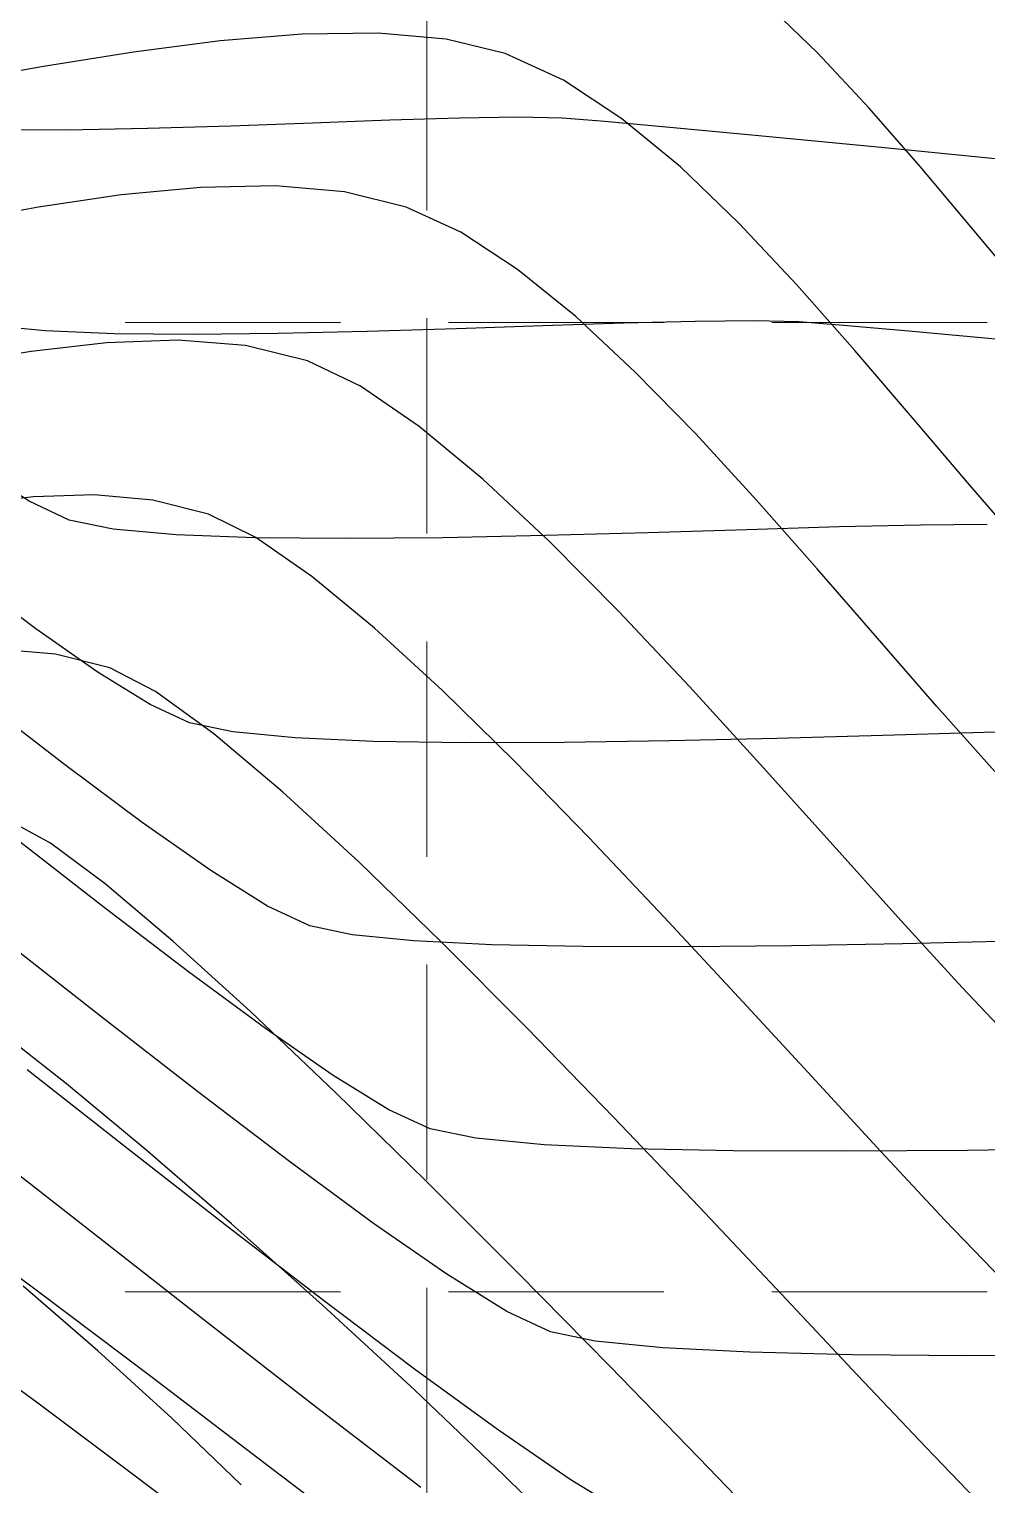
# Model space of a CAD drawing. Header units: inches. Extents: x 2547543 to 2548696, y 7125653 to 7126375.
# Drawn here: x 2547896.21 to 2547913.98, y 7125776.71 to 7125803.74 of the extents above; entities that cross this region are included whole.
import ezdxf

# ---------------------------------------------------------------- set-up
doc = ezdxf.new("R2010")
doc.units = ezdxf.units.IN
doc.header["$MEASUREMENT"] = 0
doc.linetypes.add('HIDDEN', pattern=[0.375, 0.25, -0.125])
for name, color, linetype in [('CONT-MJR', 6, 'Continuous'), ('CONT-MNR', 14, 'Continuous'), ('GRID', 254, 'HIDDEN'), ('V-TOPO-MAJR-E', 6, 'Continuous'), ('V-TOPO-MINR-E', 14, 'Continuous')]:
    doc.layers.add(name, color=color, linetype=linetype)

msp = doc.modelspace()

# ---------------------------------------------------------------- linework, layer by layer
at = {"layer": 'CONT-MJR', "color": 35}
for points, elevation in [([(2547897.638909037, 7125797.921155544), (2547896.244638409, 7125797.76035515)], 575), ([(2547898.970287675, 7125797.967301299), (2547897.638909037, 7125797.921155544)], 575), ([(2547900.219976712, 7125797.866820776), (2547898.970287675, 7125797.967301299)], 575), ([(2547902.354039042, 7125797.1144856), (2547901.369178538, 7125797.587742343)], 575), ([(2547904.622939272, 7125795.389183791), (2547903.445566929, 7125796.366474682)], 575), ([(2547898.857035838, 7125777.95245616), (2547897.480988782, 7125779.205799393)], 580), ([(2547900.14084052, 7125776.714911488), (2547898.857035838, 7125777.95245616)], 580)]:
    msp.add_lwpolyline(points, dxfattribs=dict(at, elevation=elevation))
at = {"layer": 'CONT-MJR', "color": 35, "extrusion": (-0.2359865972521914, -0.9717563099446961, 0), "elevation": -7525809.343523964}
msp.add_lwpolyline([(794346.507176786, 575.0000000000009), (794345.3245738896, 575.0000000000009)], dxfattribs=at)
at = {"layer": 'CONT-MJR', "color": 35, "extrusion": (0.1669034734140779, -0.9859732402871368, 0), "elevation": -6600593.174279359}
msp.add_lwpolyline([(3701477.913291091, 575.0000000000005), (3701476.454463458, 575.0000000000005)], dxfattribs=at)
at = {"layer": 'CONT-MJR', "color": 35, "extrusion": (0.5652891311616995, 0.8248928404286527, 0), "elevation": 7318320.530085901}
msp.add_lwpolyline([(1926387.926488013, 575), (1926389.249723993, 575)], dxfattribs=at)
at = {"layer": 'CONT-MJR', "color": 35, "extrusion": (0.6827986591895413, 0.7306065911343564, 0), "elevation": 6945858.938698255}
msp.add_lwpolyline([(3003965.925796193, 575), (3003967.62629258, 575)], dxfattribs=at)
at = {"layer": 'CONT-MJR', "color": 35, "extrusion": (0.7106077610890938, 0.7035883810012395, 0), "elevation": 6824187.70671796}
msp.add_lwpolyline([(3270965.891054001, 575), (3270967.719669283, 575)], dxfattribs=at)
at = {"layer": 'CONT-MJR', "color": 35, "extrusion": (0.7283091838815039, 0.6852486648464613, 0), "elevation": 6738604.268760671}
msp.add_lwpolyline([(3443828.546702127, 575), (3443830.458370402, 575)], dxfattribs=at)
at = {"layer": 'CONT-MJR', "color": 35, "extrusion": (0.7389860617016366, 0.6737207141024424, 0), "elevation": 6683662.202261732}
msp.add_lwpolyline([(3549279.967389091, 575), (3549281.915556699, 575)], dxfattribs=at)
at = {"layer": 'CONT-MJR', "color": 35, "extrusion": (0.7441070090506934, 0.6680604456796042, 0), "elevation": 6656376.029394507}
msp.add_lwpolyline([(3600190.679209391, 575), (3600192.616535106, 575)], dxfattribs=at)
at = {"layer": 'CONT-MJR', "color": 35, "extrusion": (0.744101758653116, 0.6680662936934778, 0), "elevation": 6656404.323559323}
msp.add_lwpolyline([(3600136.486974686, 575.0000000000009), (3600138.36576662, 575.0000000000009)], dxfattribs=at)
at = {"layer": 'CONT-MJR', "color": 35, "extrusion": (0.7384595541070887, 0.6742977732040643, 0), "elevation": 6686432.678352475}
msp.add_lwpolyline([(3544052.301705658, 575), (3544054.074277897, 575)], dxfattribs=at)
at = {"layer": 'CONT-MJR', "color": 35, "extrusion": (0.7253798155593458, 0.6883488382928308, 0), "elevation": 6753231.517846815}
msp.add_lwpolyline([(3415046.366764319, 575.0000000000009), (3415047.985859863, 575.0000000000009)], dxfattribs=at)
at = {"layer": 'CONT-MJR', "color": 35, "extrusion": (-0.6556805631504349, -0.755038409027467, 0), "elevation": -7050843.84981208}
msp.add_lwpolyline([(-2748474.462133344, 580), (-2748476.293905782, 580)], dxfattribs=at)
at = {"layer": 'CONT-MNR', "color": 35, "extrusion": (-0.6924255045528754, -0.7214893766679423, 0), "elevation": -6905429.829793841}
msp.add_lwpolyline([(-3095797.344472157, 572), (-3095798.686953246, 572)], dxfattribs=at)
at = {"layer": 'CONT-MNR', "color": 35, "extrusion": (0.1276487649786219, -0.991819435582623, 0), "elevation": -6742274.173859357}
msp.add_lwpolyline([(3436656.513763237, 573.0000000000009), (3436654.891578848, 573.0000000000009)], dxfattribs=at)
at = {"layer": 'CONT-MNR', "color": 35, "extrusion": (0.08094890141687719, -0.9967182527471848, 0), "elevation": -6896168.753283272}
msp.add_lwpolyline([(3116365.683175791, 573.0000000000009), (3116364.156404322, 573.0000000000009)], dxfattribs=at)
at = {"layer": 'CONT-MNR', "color": 35, "extrusion": (0.01240790884421845, -0.9999230189360148, 0), "elevation": -7093640.970188919}
msp.add_lwpolyline([(2636122.862806347, 573.0000000000009), (2636121.456058782, 573.0000000000009)], dxfattribs=at)
at = {"layer": 'CONT-MNR', "color": 35, "extrusion": (-0.08777458496456447, -0.9961403627171718, 0), "elevation": -7321941.74917397}
msp.add_lwpolyline([(1912605.509644607, 573.0000000000009), (1912604.241200022, 573.0000000000009)], dxfattribs=at)
at = {"layer": 'CONT-MNR', "color": 35, "extrusion": (-0.2338676920176257, -0.9722684313657154, 0), "elevation": -7524066.259577621}
msp.add_lwpolyline([(810752.4636463437, 573.0000000000005), (810751.3399960343, 573.0000000000005)], dxfattribs=at)
at = {"layer": 'CONT-MNR', "color": 35, "extrusion": (0.1585659569964009, -0.9873483869849669, 0), "elevation": -6631640.504784438}
msp.add_lwpolyline([(3645572.944628341, 573.0000000000009), (3645571.255155467, 573.0000000000009)], dxfattribs=at)
at = {"layer": 'CONT-MNR', "color": 35, "extrusion": (0.4168267885270629, 0.9089859340860096, 0), "elevation": 7539290.035641305}
msp.add_lwpolyline([(654214.6710348027, 573.0000000000009), (654215.8621606953, 573.0000000000009)], dxfattribs=at)
at = {"layer": 'CONT-MNR', "color": 35, "extrusion": (0.7304705989032416, 0.6829441442299213, 0), "elevation": 6727699.593436281}
msp.add_lwpolyline([(3465107.617870401, 572.0000000000009), (3465109.018880176, 572.0000000000009)], dxfattribs=at)
at = {"layer": 'CONT-MNR', "color": 35}
for points, elevation in [([(2547896.47531927, 7125803.050335376), (2547894.776005344, 7125802.744275762)], 573), ([(2547907.20472316, 7125802.080782981), (2547906.119487108, 7125802.795727479)], 573), ([(2547900.775974507, 7125800.832247888), (2547899.387831454, 7125800.804785288)], 574), ([(2547903.202974482, 7125800.439981501), (2547902.055543577, 7125800.719707472)], 574), ([(2547906.349700817, 7125798.406000968), (2547905.267370871, 7125799.283394355)], 574), ([(2547909.703048883, 7125794.999325756), (2547908.575387222, 7125796.228807984)], 574), ([(2547897.415646115, 7125795.094902777), (2547896.289766292, 7125795.062383804)], 576), ([(2547914.699726827, 7125794.076088567), (2547913.654252204, 7125795.281340963)], 573), ([(2547899.535382594, 7125794.735503184), (2547898.500069431, 7125794.995458965)], 576), ([(2547901.449585386, 7125793.582020395), (2547900.414630382, 7125794.302222724)], 576), ([(2547913.051138922, 7125791.169240352), (2547911.948772132, 7125792.434383256)], 574), ([(2547898.551654548, 7125791.442436665), (2547897.70158665, 7125791.883264026)], 577), ([(2547905.211744525, 7125790.150875513), (2547903.875837373, 7125791.461247457)], 576), ([(2547914.129379292, 7125789.962527924), (2547913.051138922, 7125791.169240352)], 574), ([(2547903.853050525, 7125786.798376083), (2547902.327319063, 7125788.278356358)], 577), ([(2547898.871007669, 7125786.811677276), (2547897.618181664, 7125787.874019446)], 578), ([(2547909.378251625, 7125785.761009756), (2547907.990646567, 7125787.25565733)], 576), ([(2547900.311258957, 7125785.502000106), (2547898.871007669, 7125786.811677276)], 578), ([(2547896.898608521, 7125784.162235407), (2547895.64995298, 7125785.141105093)], 579), ([(2547898.356676937, 7125782.950998956), (2547896.898608521, 7125784.162235407)], 579), ([(2547913.201343954, 7125781.630105084), (2547912.011295234, 7125782.903134301)], 576), ([(2547906.98159091, 7125778.918311035), (2547905.274101503, 7125780.653143402)], 578), ([(2547903.354573842, 7125778.480485151), (2547901.647938157, 7125780.054384214)], 579), ([(2547908.635274095, 7125777.21823607), (2547906.98159091, 7125778.918311035)], 578), ([(2547905.017508162, 7125776.897177778), (2547903.354573842, 7125778.480485151)], 579), ([(2547910.186904754, 7125775.609336983), (2547908.635274095, 7125777.21823607)], 578)]:
    msp.add_lwpolyline(points, dxfattribs=dict(at, elevation=elevation))
at = {"layer": 'CONT-MNR', "color": 35, "extrusion": (0.7535964105391555, 0.6573373943588642, 0), "elevation": 6604153.485088278}
msp.add_lwpolyline([(3695139.878087843, 572.0000000000009), (3695141.319130111, 572.0000000000009)], dxfattribs=at)
at = {"layer": 'CONT-MNR', "color": 35, "extrusion": (0.63663097673749, 0.7711685934076087, 0), "elevation": 7117271.419917817}
msp.add_lwpolyline([(2571638.915656918, 573.0000000000009), (2571640.323527435, 573.0000000000009)], dxfattribs=at)
at = {"layer": 'CONT-MNR', "color": 35, "extrusion": (-0.6924561648298281, -0.7214599502322815, 0), "elevation": -6905294.971054939}
msp.add_lwpolyline([(-3096089.668459681, 573), (-3096091.171141999, 573)], dxfattribs=at)
at = {"layer": 'CONT-MNR', "color": 35, "extrusion": (0.765233662365435, 0.6437526248356455, 0), "elevation": 6537001.820428457}
msp.add_lwpolyline([(3812675.968350024, 572), (3812677.428389876, 572)], dxfattribs=at)
at = {"layer": 'CONT-MNR', "color": 35, "extrusion": (0.09479757678925047, -0.995496569273288, 0), "elevation": -6852175.566619354}
msp.add_lwpolyline([(3211933.74841626, 574.0000000000009), (3211932.26859915, 574.0000000000009)], dxfattribs=at)
at = {"layer": 'CONT-MNR', "color": 35, "extrusion": (-0.08761359427120892, -0.9961545352498677, 0), "elevation": -7321629.561160545}
msp.add_lwpolyline([(1913787.174888255, 574), (1913785.890379654, 574)], dxfattribs=at)
at = {"layer": 'CONT-MNR', "color": 35, "extrusion": (0.1456484461690611, -0.9893364089775217, 0), "elevation": -6678716.668237927}
msp.add_lwpolyline([(3558589.96784465, 574), (3558588.416705456, 574)], dxfattribs=at)
at = {"layer": 'CONT-MNR', "color": 35, "extrusion": (0.1779591319662537, -0.9840378790218481, 0), "elevation": -6558636.121775384}
msp.add_lwpolyline([(3775327.810436144, 574.0000000000005), (3775326.212448958, 574.0000000000005)], dxfattribs=at)
at = {"layer": 'CONT-MNR', "color": 35, "extrusion": (0.4186107633722282, 0.9081657496233386, 0), "elevation": 7537987.603037812}
msp.add_lwpolyline([(669017.2242277893, 574.0000000000009), (669018.339521789, 574.0000000000009)], dxfattribs=at)
at = {"layer": 'CONT-MNR', "color": 35, "extrusion": (0.5484619249786635, 0.8361755299269998, 0), "elevation": 7355848.019551217}
msp.add_lwpolyline([(1777733.554834417, 574.0000000000009), (1777734.812374897, 574.0000000000009)], dxfattribs=at)
at = {"layer": 'CONT-MNR', "color": 35, "extrusion": (0.7280991814526736, 0.6854717951658893, 0), "elevation": 6739665.746693169}
msp.add_lwpolyline([(3441767.66282902, 573.0000000000009), (3441769.239108027, 573.0000000000009)], dxfattribs=at)
at = {"layer": 'CONT-MNR', "color": 35, "extrusion": (0.7669797789210051, 0.6416712699866546, 0), "elevation": 6526619.456150861}
msp.add_lwpolyline([(3830420.101551991, 572), (3830421.558329032, 572)], dxfattribs=at)
at = {"layer": 'CONT-MNR', "color": 35, "extrusion": (0.749732259921128, 0.6617412926767969, 0), "elevation": 6625686.102680311}
msp.add_lwpolyline([(3656382.202839314, 573), (3656383.82706106, 573)], dxfattribs=at)
at = {"layer": 'CONT-MNR', "color": 35, "extrusion": (-0.6817212209414517, -0.7316120398941617, 0), "elevation": -6950281.735251452}
msp.add_lwpolyline([(-2993727.516800856, 574), (-2993729.027557728, 574)], dxfattribs=at)
at = {"layer": 'CONT-MNR', "color": 35, "extrusion": (0.760733787308516, 0.6490640221482328, 0), "elevation": 6563381.354986496}
msp.add_lwpolyline([(3767075.781967892, 573.0000000000009), (3767077.426003707, 573.0000000000009)], dxfattribs=at)
at = {"layer": 'CONT-MNR', "color": 35, "extrusion": (0.7154380806084834, 0.6986761430128049, 0), "elevation": 6801494.645779682}
msp.add_lwpolyline([(3317903.040544759, 574), (3317904.644146798, 574)], dxfattribs=at)
at = {"layer": 'CONT-MNR', "color": 35, "extrusion": (0.7626128473323803, 0.6468551963798388, 0), "elevation": 6552429.392700663}
msp.add_lwpolyline([(3786091.841830892, 573.0000000000009), (3786093.476361328, 573.0000000000009)], dxfattribs=at)
at = {"layer": 'CONT-MNR', "color": 35, "extrusion": (0.1164182754040672, -0.9932002744421403, 0), "elevation": -6780719.919615029}
msp.add_lwpolyline([(3360144.066291532, 576), (3360142.898669333, 576)], dxfattribs=at)
at = {"layer": 'CONT-MNR', "color": 35, "extrusion": (-0.09131886482475073, -0.9958217033822465, 0), "elevation": -7328692.50904566}
msp.add_lwpolyline([(1886533.114425009, 576), (1886532.02545164, 576)], dxfattribs=at)
at = {"layer": 'CONT-MNR', "color": 35, "extrusion": (0.7496253252401035, 0.6618624266104468, 0), "elevation": 6626273.609612767}
msp.add_lwpolyline([(3655308.99223186, 574), (3655310.695119636, 574)], dxfattribs=at)
at = {"layer": 'CONT-MNR', "color": 35, "extrusion": (0.4420288909725115, 0.8970008135702061, 0), "elevation": 7518088.881015195}
msp.add_lwpolyline([(864338.2078904342, 576), (864339.1880988977, 576)], dxfattribs=at)
at = {"layer": 'CONT-MNR', "color": 35, "extrusion": (0.7551029324655941, 0.6556062548373532, 0), "elevation": 6595649.874836318}
msp.add_lwpolyline([(3710279.752954103, 574.0000000000009), (3710281.459231008, 574.0000000000009)], dxfattribs=at)
at = {"layer": 'CONT-MNR', "color": 35, "extrusion": (-0.6373982811406784, -0.7705345100635719, 0), "elevation": -7114697.871017799}
msp.add_lwpolyline([(-2578721.076497101, 576), (-2578722.585796539, 576)], dxfattribs=at)
at = {"layer": 'CONT-MNR', "color": 35, "extrusion": (-0.675958252058596, -0.7369399171397135, 0), "elevation": -6973556.819330937}
msp.add_lwpolyline([(-2939085.469539353, 576.0000000000009), (-2939087.183769585, 576.0000000000009)], dxfattribs=at)
at = {"layer": 'CONT-MNR', "color": 35, "extrusion": (-0.08487425873962069, -0.9963916700792917, 0), "elevation": -7316330.771820898}
msp.add_lwpolyline([(1933906.7167425, 577.0000000000009), (1933905.703757653, 577.0000000000009)], dxfattribs=at)
at = {"layer": 'CONT-MNR', "color": 35, "extrusion": (-0.244734086445553, -0.9695902366111474, 0), "elevation": -7532655.654490297}
msp.add_lwpolyline([(726492.5685906413, 577.0000000000009), (726491.5296343702, 577.0000000000009)], dxfattribs=at)
at = {"layer": 'CONT-MNR', "color": 35, "extrusion": (-0.5872667205944629, -0.8093934759325807, 0), "elevation": -7263865.131201999}
msp.add_lwpolyline([(-2122486.369480674, 577), (-2122487.706992606, 577)], dxfattribs=at)
at = {"layer": 'CONT-MNR', "color": 35, "extrusion": (0.6447736321619016, 0.7643735757263911, 0), "elevation": 7089584.585883702}
msp.add_lwpolyline([(2646973.10490185, 577.0000000000009), (2646974.769906907, 577.0000000000009)], dxfattribs=at)
at = {"layer": 'CONT-MNR', "color": 35, "extrusion": (0.71616165156784, 0.6979344445029374, 0), "elevation": 6798046.39507707}
msp.add_lwpolyline([(3324944.856112772, 576), (3324946.8345718, 576)], dxfattribs=at)
at = {"layer": 'CONT-MNR', "color": 35, "extrusion": (-0.6765734225912161, -0.7363751787256329, 0), "elevation": -6971096.615058066}
msp.add_lwpolyline([(-2944906.932492901, 577), (-2944908.861408017, 577)], dxfattribs=at)
at = {"layer": 'CONT-MNR', "color": 35, "extrusion": (0.4774380279832302, 0.8786654251963509, 0), "elevation": 7477646.82742958}
msp.add_lwpolyline([(1163373.822279808, 578.0000000000005), (1163374.656768698, 578.0000000000005)], dxfattribs=at)
at = {"layer": 'CONT-MNR', "color": 35, "extrusion": (-0.597840516698641, -0.8016150675938558, 0), "elevation": -7235375.35684054}
msp.add_lwpolyline([(-2217651.583067777, 578), (-2217652.851949143, 578)], dxfattribs=at)
at = {"layer": 'CONT-MNR', "color": 35, "extrusion": (0.7265530785313106, 0.6871103434505081, 0), "elevation": 6747392.523008751}
msp.add_lwpolyline([(3426568.733023555, 576), (3426570.767729265, 576)], dxfattribs=at)
at = {"layer": 'CONT-MNR', "color": 35, "extrusion": (0.709248902415965, 0.704958150830068, 0), "elevation": 6830479.495830007}
msp.add_lwpolyline([(3257788.623300347, 577), (3257790.876859105, 577)], dxfattribs=at)
at = {"layer": 'CONT-MNR', "color": 35, "extrusion": (0.7357199915683136, 0.6772858288837297, 0), "elevation": 6700741.581877488}
msp.add_lwpolyline([(3516918.13240312, 576), (3516920.124837928, 576)], dxfattribs=at)
at = {"layer": 'CONT-MNR', "color": 35, "extrusion": (0.6887820158457468, 0.7249685059693762, 0), "elevation": 6920917.98180621}
msp.add_lwpolyline([(3060963.241920569, 578.0000000000009), (3060965.420539716, 578.0000000000009)], dxfattribs=at)
at = {"layer": 'CONT-MNR', "color": 35, "extrusion": (0.7180307118928019, 0.6960114200059625, 0), "elevation": 6789102.233888978}
msp.add_lwpolyline([(3343159.023414533, 577.0000000000009), (3343161.33545228, 577.0000000000009)], dxfattribs=at)
at = {"layer": 'CONT-MNR', "color": 35, "extrusion": (0.7351530502737261, 0.677901167334322, 0), "elevation": 6703681.835138455}
msp.add_lwpolyline([(3511308.510105371, 576.0000000000009), (3511310.403590453, 576.0000000000009)], dxfattribs=at)
at = {"layer": 'CONT-MNR', "color": 35, "extrusion": (-0.6995216965186198, -0.7146113601809811, 0), "elevation": -6874478.850738841}
msp.add_lwpolyline([(-3163878.540533458, 578), (-3163880.877975936, 578)], dxfattribs=at)
at = {"layer": 'CONT-MNR', "color": 35, "extrusion": (0.7238486753646587, 0.6899587633857758, 0), "elevation": 6760795.943123952}
msp.add_lwpolyline([(3400035.877590445, 577), (3400038.178237562, 577)], dxfattribs=at)
at = {"layer": 'CONT-MNR', "color": 35, "extrusion": (-0.6542719450200097, -0.7562593615683268, 0), "elevation": -7055958.478733244}
msp.add_lwpolyline([(-2735325.76534547, 579), (-2735327.886579021, 579)], dxfattribs=at)
at = {"layer": 'CONT-MNR', "color": 35, "extrusion": (0.7071319507609679, 0.7070816107161804, 0), "elevation": 6840213.688664388}
msp.add_lwpolyline([(3237290.208788116, 578), (3237292.63149195, 578)], dxfattribs=at)
at = {"layer": 'CONT-MNR', "color": 35, "extrusion": (0.7272792730209352, 0.6863416489141105, 0), "elevation": 6743762.023786242}
msp.add_lwpolyline([(3433695.426231377, 577.0000000000009), (3433697.645396587, 577.0000000000009)], dxfattribs=at)
at = {"layer": 'CONT-MNR', "color": 35, "extrusion": (-0.666617610742179, -0.7453998665470695, 0), "elevation": -7010031.61053636}
msp.add_lwpolyline([(-2850964.926179719, 579.0000000000009), (-2850967.189472971, 579.0000000000009)], dxfattribs=at)
at = {"layer": 'CONT-MNR', "color": 35, "extrusion": (0.7200211993470059, 0.693952067862687, 0), "elevation": 6779502.416413118}
msp.add_lwpolyline([(3362582.660612079, 576.0000000000009), (3362584.20078585, 576.0000000000009)], dxfattribs=at)
at = {"layer": 'CONT-MNR', "color": 35, "extrusion": (0.7284308185220655, 0.6851193637807019, 0), "elevation": 6737986.322993322}
msp.add_lwpolyline([(3445013.291670365, 577), (3445015.359144089, 577)], dxfattribs=at)
at = {"layer": 'CONT-MNR', "color": 35, "extrusion": (0.7268873600638424, 0.6867567005711834, 0), "elevation": 6745721.027033506}
msp.add_lwpolyline([(3429841.313279154, 577), (3429843.158814786, 577)], dxfattribs=at)
at = {"layer": 'CONT-MNR', "color": 35, "extrusion": (0.7212531506958676, 0.6926715618612361, 0), "elevation": 6773513.537594414}
msp.add_lwpolyline([(3374621.086946836, 577), (3374622.640364944, 577)], dxfattribs=at)
at = {"layer": 'CONT-MNR', "color": 35, "extrusion": (0.7027547199354185, 0.7114322199679262, 0), "elevation": 6860059.553956343}
msp.add_lwpolyline([(3195009.437751917, 579), (3195011.624825195, 579)], dxfattribs=at)
at = {"layer": 'GRID', "color": 252, "linetype": 'HIDDEN', "lineweight": 0, "ltscale": 16}
for p, q in [((2547903.583313597, 7126356.376313465), (2547903.583313597, 7125726.296813901)), ((2547561.986892405, 7125798.2968139), (2548677.986892388, 7125798.2968139)), ((2547561.986892405, 7125780.2968139), (2548677.986892388, 7125780.2968139))]:
    msp.add_line(p, q, dxfattribs=at)
at = {"layer": 'V-TOPO-MAJR-E', "color": 35}
for points, elevation in [([(2547904.191403758, 7125802.091284743), (2547902.900103999, 7125802.051867277)], 570), ([(2547896.902429118, 7125801.870382404), (2547895.498132731, 7125801.872698709)], 570), ([(2547898.405422698, 7125801.897869363), (2547896.902429118, 7125801.870382404)], 570), ([(2547899.94646521, 7125801.944431332), (2547898.405422698, 7125801.897869363)], 570), ([(2547901.464908397, 7125801.999340056), (2547899.94646521, 7125801.944431332)], 570), ([(2547902.900103999, 7125802.051867277), (2547901.464908397, 7125801.999340056)], 570), ([(2547899.162707427, 7125786.242681576), (2547897.600954986, 7125787.435590091)], 575), ([(2547901.850570601, 7125784.317712805), (2547900.594730952, 7125785.187543083)], 575), ([(2547904.495192469, 7125783.151421408), (2547903.647878438, 7125783.324129659)], 575), ([(2547909.272588226, 7125782.914953851), (2547907.377973993, 7125782.953405345)], 575), ([(2547911.375449266, 7125782.90811093), (2547909.272588226, 7125782.914953851)], 575), ([(2547913.616130481, 7125782.926304738), (2547911.375449266, 7125782.90811093)], 575), ([(2547896.339679997, 7125778.247868232), (2547894.575416814, 7125779.545453276)], 580), ([(2547898.147856764, 7125776.896695719), (2547896.339679997, 7125778.247868232)], 580), ([(2547899.941528558, 7125775.540699851), (2547898.147856764, 7125776.896695719)], 580)]:
    msp.add_lwpolyline(points, dxfattribs=dict(at, elevation=elevation))
at = {"layer": 'V-TOPO-MAJR-E', "color": 35, "extrusion": (0.01433427455724259, -0.9998972590086033, 0), "elevation": -7088547.621088262}
msp.add_lwpolyline([(2649786.707685521, 570.0000000000009), (2649785.6208182, 570.0000000000009)], dxfattribs=at)
at = {"layer": 'V-TOPO-MAJR-E', "color": 35, "extrusion": (-0.02310442003980861, -0.9997330572580985, 0), "elevation": -7182767.799479782}
msp.add_lwpolyline([(2382588.430123479, 570.0000000000005), (2382587.608340814, 570.0000000000005)], dxfattribs=at)
at = {"layer": 'V-TOPO-MAJR-E', "color": 35, "extrusion": (-0.07762338346761474, -0.9969827532806371, 0), "elevation": -7302078.877123162}
msp.add_lwpolyline([(1987090.287943355, 570.0000000000009), (1987089.570420441, 570.0000000000009)], dxfattribs=at)
at = {"layer": 'V-TOPO-MAJR-E', "color": 35, "extrusion": (-0.08872295681454513, -0.996056342248813, 0), "elevation": -7323758.134085085}
msp.add_lwpolyline([(1905637.80349855, 570.0000000000009), (1905636.516649908, 570.0000000000009)], dxfattribs=at)
at = {"layer": 'V-TOPO-MAJR-E', "color": 35, "extrusion": (-0.09315106539661577, -0.9956519868987735, 0), "elevation": -7332159.191666226}
msp.add_lwpolyline([(1873055.504147334, 570.0000000000009), (1873053.718600912, 570.0000000000009)], dxfattribs=at)
at = {"layer": 'V-TOPO-MAJR-E', "color": 35, "extrusion": (-0.09584230383707049, -0.9953965304315677, 0), "elevation": -7337195.892522172}
msp.add_lwpolyline([(1853229.606074183, 570.0000000000009), (1853227.392498814, 570.0000000000009)], dxfattribs=at)
at = {"layer": 'V-TOPO-MAJR-E', "color": 35, "extrusion": (-0.09788640119341004, -0.9951975946822835, 0), "elevation": -7340986.496196526}
msp.add_lwpolyline([(1838159.474114669, 570.0000000000005), (1838156.90318708, 570.0000000000005)], dxfattribs=at)
at = {"layer": 'V-TOPO-MAJR-E', "color": 35, "extrusion": (-0.6150376854425389, -0.788497714318491, 0), "elevation": -7185720.148918161}
msp.add_lwpolyline([(-2373616.37667028, 575), (-2373618.462949504, 575)], dxfattribs=at)
at = {"layer": 'V-TOPO-MAJR-E', "color": 35, "extrusion": (0.5931856528268534, 0.805065699977573, 0), "elevation": 7248103.317522598}
msp.add_lwpolyline([(2175686.162606318, 575), (2175687.941372355, 575)], dxfattribs=at)
at = {"layer": 'V-TOPO-MAJR-E', "color": 35, "extrusion": (-0.5247952093097715, -0.8512285170772377, 0), "elevation": -7402797.50274986}
msp.add_lwpolyline([(-1570729.544814733, 575), (-1570730.758590817, 575)], dxfattribs=at)
at = {"layer": 'V-TOPO-MAJR-E', "color": 35, "extrusion": (-0.4229010433549372, -0.9061758700877582, 0), "elevation": -7534724.014855675}
msp.add_lwpolyline([(-704652.3974796282, 575.0000000000009), (-704653.2407011781, 575.0000000000009)], dxfattribs=at)
at = {"layer": 'V-TOPO-MAJR-E', "color": 35, "extrusion": (-0.09537960250336308, -0.9954409733511578, 0), "elevation": -7336314.634108201}
msp.add_lwpolyline([(1856635.438835185, 575.0000000000005), (1856634.166192445, 575.0000000000005)], dxfattribs=at)
at = {"layer": 'V-TOPO-MAJR-E', "color": 35, "extrusion": (-0.04736923619730524, -0.9988774476691743, 0), "elevation": -7238476.315538149}
msp.add_lwpolyline([(2207504.322797531, 575.0000000000009), (2207502.705040719, 575.0000000000009)], dxfattribs=at)
at = {"layer": 'V-TOPO-MAJR-E', "color": 35, "extrusion": (0.01588080090547662, -0.9998738921297028, 0), "elevation": -7084421.400133578}
msp.add_lwpolyline([(2660757.752484803, 575), (2660755.444118938, 575)], dxfattribs=at)
at = {"layer": 'V-TOPO-MINR-E', "color": 35}
for points, elevation in [([(2547908.565348222, 7125798.316242837), (2547907.236115652, 7125798.281834681)], 571), ([(2547909.669378813, 7125798.32765227), (2547908.565348222, 7125798.316242837)], 571), ([(2547896.501787724, 7125798.140391444), (2547895.46063452, 7125798.240584127)], 571), ([(2547897.782115659, 7125798.087997956), (2547896.501787724, 7125798.140391444)], 571), ([(2547899.243571236, 7125798.074553923), (2547897.782115659, 7125798.087997956)], 571), ([(2547900.828107366, 7125798.091209603), (2547899.243571236, 7125798.074553923)], 571), ([(2547905.739728193, 7125798.233277538), (2547904.134232934, 7125798.179421152)], 571), ([(2547907.236115652, 7125798.281834681), (2547905.739728193, 7125798.233277538)], 571), ([(2547912.530472329, 7125798.137665781), (2547911.244913071, 7125798.249909392)], 571), ([(2547897.764586026, 7125794.461751377), (2547896.949496961, 7125794.629101723)], 572), ([(2547912.745883667, 7125794.536648165), (2547911.237157752, 7125794.50048535)], 572), ([(2547913.983571027, 7125794.548466546), (2547912.745883667, 7125794.536648165)], 572), ([(2547898.935233307, 7125794.354579211), (2547897.764586026, 7125794.461751377)], 572), ([(2547900.391816938, 7125794.298193824), (2547898.935233307, 7125794.354579211)], 572), ([(2547907.685077707, 7125794.392692023), (2547905.780967305, 7125794.339844314)], 572), ([(2547909.527015144, 7125794.449369502), (2547907.685077707, 7125794.392692023)], 572), ([(2547897.486370856, 7125791.800214886), (2547896.332840287, 7125792.608860347)], 573), ([(2547899.182290786, 7125790.860777702), (2547898.450936179, 7125791.201586265)], 573), ([(2547906.134167163, 7125790.50027273), (2547904.282213267, 7125790.494039821)], 573), ([(2547908.088869627, 7125790.530105139), (2547906.134167163, 7125790.50027273)], 573), ([(2547910.082300287, 7125790.57575332), (2547908.088869627, 7125790.530105139)], 573), ([(2547912.050438773, 7125790.629433546), (2547910.082300287, 7125790.57575332)], 573), ([(2547900.631502877, 7125787.46117846), (2547899.577616853, 7125788.119197408)], 574), ([(2547912.412529358, 7125786.762356374), (2547910.352533947, 7125786.724835063)], 574), ([(2547899.331568831, 7125784.018944743), (2547897.531177032, 7125785.418428009)], 576), ([(2547898.041001651, 7125782.951011913), (2547896.16898338, 7125784.418540923)], 577), ([(2547897.508887264, 7125781.29536042), (2547895.52093642, 7125782.846574804)], 578), ([(2547902.598000273, 7125781.570228258), (2547901.037867573, 7125782.718810892)], 576), ([(2547899.532084, 7125779.714365747), (2547897.508887264, 7125781.29536042)], 578), ([(2547905.071475604, 7125779.936523831), (2547903.959893945, 7125780.625398639)], 576), ([(2547903.38302913, 7125778.844692298), (2547901.69497638, 7125780.117839615)], 577), ([(2547913.609026218, 7125779.111445161), (2547911.483339966, 7125779.129485997)], 576), ([(2547915.89109136, 7125779.118092652), (2547913.609026218, 7125779.111445161)], 576), ([(2547900.579661046, 7125777.114877053), (2547898.461296128, 7125778.72527322)], 579)]:
    msp.add_lwpolyline(points, dxfattribs=dict(at, elevation=elevation))
at = {"layer": 'V-TOPO-MINR-E', "color": 35, "extrusion": (-0.0248941985097479, -0.9996900914186143, 0), "elevation": -7187018.150695731}
msp.add_lwpolyline([(2369729.833234645, 571.0000000000009), (2369729.012198672, 571.0000000000009)], dxfattribs=at)
at = {"layer": 'V-TOPO-MINR-E', "color": 35, "extrusion": (-0.07570611061471735, -0.9971301744584768, 0), "elevation": -7298240.902631937}
msp.add_lwpolyline([(2001132.713619087, 571.0000000000009), (2001131.956694112, 571.0000000000009)], dxfattribs=at)
at = {"layer": 'V-TOPO-MINR-E', "color": 35, "extrusion": (0.02297305544684723, -0.999736084536032, 0), "elevation": -7065384.415903043}
msp.add_lwpolyline([(2710931.402335627, 571), (2710929.752330569, 571)], dxfattribs=at)
at = {"layer": 'V-TOPO-MINR-E', "color": 35, "extrusion": (0.03035376507977117, -0.9995392183128594, 0), "elevation": -7045176.258577531}
msp.add_lwpolyline([(2763024.9106113, 571), (2763023.253291666, 571)], dxfattribs=at)
at = {"layer": 'V-TOPO-MINR-E', "color": 35, "extrusion": (-0.09180634739888627, -0.99577687991702, 0), "elevation": -7329619.579357865}
msp.add_lwpolyline([(1882960.643535065, 571.0000000000009), (1882958.890574334, 571.0000000000009)], dxfattribs=at)
at = {"layer": 'V-TOPO-MINR-E', "color": 35, "extrusion": (0.5326616300073698, 0.8463282979541048, 0), "elevation": 7387928.481733598}
msp.add_lwpolyline([(1639280.908999526, 572), (1639282.05614348, 572)], dxfattribs=at)
at = {"layer": 'V-TOPO-MINR-E', "color": 35, "extrusion": (-0.425138064611675, -0.9051285135372983, 0), "elevation": -7532967.878350039}
msp.add_lwpolyline([(-723272.3588921744, 572.0000000000005), (-723273.1804562812, 572.0000000000005)], dxfattribs=at)
at = {"layer": 'V-TOPO-MINR-E', "color": 35, "extrusion": (-0.00896014486146179, -0.9999598570963045, 0), "elevation": -7148337.804722814}
msp.add_lwpolyline([(2483951.635497367, 572.0000000000009), (2483949.96253209, 572.0000000000009)], dxfattribs=at)
at = {"layer": 'V-TOPO-MINR-E', "color": 35, "extrusion": (0.009350025358131198, -0.9999562875575124, 0), "elevation": -7101659.848415913}
msp.add_lwpolyline([(2614418.866607658, 572.0000000000009), (2614417.046937372, 572.0000000000009)], dxfattribs=at)
at = {"layer": 'V-TOPO-MINR-E', "color": 35, "extrusion": (0.02088822535186867, -0.9997818172189619, 0), "elevation": -7071018.384089969}
msp.add_lwpolyline([(2696195.069779929, 572.0000000000009), (2696193.172704515, 572.0000000000009)], dxfattribs=at)
at = {"layer": 'V-TOPO-MINR-E', "color": 35, "extrusion": (0.0298764732844378, -0.9995535985349082, 0), "elevation": -7046490.933372331}
msp.add_lwpolyline([(2759667.454872706, 572.0000000000009), (2759665.743966348, 572.0000000000009)], dxfattribs=at)
at = {"layer": 'V-TOPO-MINR-E', "color": 35, "extrusion": (-0.598882682755359, -0.8008367700697464, 0), "elevation": -7232487.728260523}
msp.add_lwpolyline([(-2227064.724688227, 573), (-2227066.345805538, 573)], dxfattribs=at)
at = {"layer": 'V-TOPO-MINR-E', "color": 35, "extrusion": (-0.5273201945310062, -0.8496666478330087, 0), "elevation": -7398105.430202669}
msp.add_lwpolyline([(-1592709.266781944, 573.0000000000009), (-1592710.402009888, 573.0000000000009)], dxfattribs=at)
at = {"layer": 'V-TOPO-MINR-E', "color": 35, "extrusion": (-0.6115521231173241, -0.7912041460398784, 0), "elevation": -7196126.398305711}
msp.add_lwpolyline([(-2341885.495800006, 574), (-2341887.465306257, 574)], dxfattribs=at)
at = {"layer": 'V-TOPO-MINR-E', "color": 35, "extrusion": (-0.2029910462724782, -0.9791805937278397, 0), "elevation": -7494636.846646722}
msp.add_lwpolyline([(1048382.509507682, 573), (1048381.691726041, 573)], dxfattribs=at)
at = {"layer": 'V-TOPO-MINR-E', "color": 35, "extrusion": (-0.09551617507415834, -0.995427877999809, 0), "elevation": -7336576.371223145}
msp.add_lwpolyline([(1855623.566848039, 573), (1855622.401935954, 573)], dxfattribs=at)
at = {"layer": 'V-TOPO-MINR-E', "color": 35, "extrusion": (-0.044179497342987, -0.999023609337898, 0), "elevation": -7231398.019882709}
msp.add_lwpolyline([(2230601.005415384, 573.0000000000009), (2230599.549598291, 573.0000000000009)], dxfattribs=at)
at = {"layer": 'V-TOPO-MINR-E', "color": 35, "extrusion": (-0.01492270344012737, -0.999888650261637, 0), "elevation": -7163018.659129983}
msp.add_lwpolyline([(2441284.515419033, 573.0000000000009), (2441282.830046412, 573.0000000000009)], dxfattribs=at)
at = {"layer": 'V-TOPO-MINR-E', "color": 35, "extrusion": (0.02869150509567844, -0.9995883140250014, 0), "elevation": -7049753.609792129}
msp.add_lwpolyline([(2751314.648536954, 573), (2751312.768937208, 573)], dxfattribs=at)
at = {"layer": 'V-TOPO-MINR-E', "color": 35, "extrusion": (0.02687717587224286, -0.9996387434554208, 0), "elevation": -7054735.714058243}
msp.add_lwpolyline([(2738516.33422485, 573), (2738514.608108255, 573)], dxfattribs=at)
at = {"layer": 'V-TOPO-MINR-E', "color": 35, "extrusion": (-0.5982041261251647, -0.8013437611205493, 0), "elevation": -7234369.847284659}
msp.add_lwpolyline([(-2220933.979144886, 574), (-2220935.777668793, 574)], dxfattribs=at)
at = {"layer": 'V-TOPO-MINR-E', "color": 35, "extrusion": (-0.5745689465539993, -0.8184561843225497, 0), "elevation": -7296089.330565963}
msp.add_lwpolyline([(-2008912.406680934, 574), (-2008913.962175419, 574)], dxfattribs=at)
at = {"layer": 'V-TOPO-MINR-E', "color": 35, "extrusion": (0.4257785381412624, 0.9048274069999701, 0), "elevation": 7532449.197541505}
msp.add_lwpolyline([(728596.1806282415, 574.0000000000005), (728597.0466295676, 574.0000000000005)], dxfattribs=at)
at = {"layer": 'V-TOPO-MINR-E', "color": 35, "extrusion": (-0.2046446916875107, -0.9788363245017645, 0), "elevation": -7496393.746299645}
msp.add_lwpolyline([(1035724.756939216, 574.0000000000005), (1035723.953768239, 574.0000000000005)], dxfattribs=at)
at = {"layer": 'V-TOPO-MINR-E', "color": 35, "extrusion": (-0.6175632601063803, -0.7865212138059464, 0), "elevation": -7178069.302393398}
msp.add_lwpolyline([(-2396647.814948375, 576), (-2396650.157430484, 576)], dxfattribs=at)
at = {"layer": 'V-TOPO-MINR-E', "color": 35, "extrusion": (-0.09933741995414894, -0.9950538060812858, 0), "elevation": -7343643.435087658}
msp.add_lwpolyline([(1827443.646459659, 574), (1827442.494304838, 574)], dxfattribs=at)
at = {"layer": 'V-TOPO-MINR-E', "color": 35, "extrusion": (-0.04902088396127363, -0.9987977537698287, 0), "elevation": -7242120.337656026}
msp.add_lwpolyline([(2195529.221284691, 574), (2195527.77199488, 574)], dxfattribs=at)
at = {"layer": 'V-TOPO-MINR-E', "color": 35, "extrusion": (-0.02020652129852599, -0.999795827405282, 0), "elevation": -7175816.144734865}
msp.add_lwpolyline([(2403398.911136953, 574), (2403397.221344915, 574)], dxfattribs=at)
at = {"layer": 'V-TOPO-MINR-E', "color": 35, "extrusion": (-0.002003109067412235, -0.9999979937750197, 0), "elevation": -7130876.147097777}
msp.add_lwpolyline([(2533629.517224902, 574.0000000000009), (2533627.645066244, 574.0000000000009)], dxfattribs=at)
at = {"layer": 'V-TOPO-MINR-E', "color": 35, "extrusion": (0.01009061385824959, -0.9999490884599894, 0), "elevation": -7099713.96054626}
msp.add_lwpolyline([(2619684.196770642, 574), (2619682.200998004, 574)], dxfattribs=at)
at = {"layer": 'V-TOPO-MINR-E', "color": 35, "extrusion": (0.02342944093448529, -0.9997254929716946, 0), "elevation": -7064134.520432307}
msp.add_lwpolyline([(2714168.258420073, 574.0000000000009), (2714166.192724979, 574.0000000000009)], dxfattribs=at)
at = {"layer": 'V-TOPO-MINR-E', "color": 35, "extrusion": (0.606071740413064, 0.7954099857763162, 0), "elevation": 7212129.547435147}
msp.add_lwpolyline([(2292109.605905346, 576.0000000000005), (2292111.75108679, 576.0000000000005)], dxfattribs=at)
at = {"layer": 'V-TOPO-MINR-E', "color": 35, "extrusion": (-0.6150363998402887, -0.788498717101998, 0), "elevation": -7185720.753517964}
msp.add_lwpolyline([(-2373599.199666543, 577.0000000000009), (-2373601.555597181, 577.0000000000009)], dxfattribs=at)
at = {"layer": 'V-TOPO-MINR-E', "color": 35, "extrusion": (-0.5972886140292295, -0.8020263783386692, 0), "elevation": -7236893.260348671}
msp.add_lwpolyline([(-2212667.323624061, 579), (-2212669.791933291, 579)], dxfattribs=at)
at = {"layer": 'V-TOPO-MINR-E', "color": 35, "extrusion": (-0.5700172743622405, -0.8216327080445632, 0), "elevation": -7307123.702733272}
msp.add_lwpolyline([(-1968376.819387865, 576.0000000000009), (-1968378.476933456, 576.0000000000009)], dxfattribs=at)
at = {"layer": 'V-TOPO-MINR-E', "color": 35, "extrusion": (-0.6103753293092443, -0.79211233885771, 0), "elevation": -7199594.691446498}
msp.add_lwpolyline([(-2331176.015224355, 577), (-2331178.282991637, 577)], dxfattribs=at)
at = {"layer": 'V-TOPO-MINR-E', "color": 35, "extrusion": (-0.6021633153264987, -0.7983729339569321, 0), "elevation": -7223279.85219363}
msp.add_lwpolyline([(-2256709.371524211, 579.0000000000009), (-2256711.97178711, 579.0000000000009)], dxfattribs=at)
at = {"layer": 'V-TOPO-MINR-E', "color": 35, "extrusion": (-0.4257235821932429, -0.9048532652118536, 0), "elevation": -7532488.516861627}
msp.add_lwpolyline([(-728131.4428381692, 576), (-728132.337123123, 576)], dxfattribs=at)
at = {"layer": 'V-TOPO-MINR-E', "color": 35, "extrusion": (-0.6139006685150226, -0.7893832840875266, 0), "elevation": -7189128.618665796}
msp.add_lwpolyline([(-2363249.087896958, 578.0000000000009), (-2363251.630178378, 578.0000000000009)], dxfattribs=at)
at = {"layer": 'V-TOPO-MINR-E', "color": 35, "extrusion": (-0.2006713276881109, -0.9796586233193127, 0), "elevation": -7492123.04561631}
msp.add_lwpolyline([(1066139.172432729, 576.0000000000009), (1066138.323130257, 576.0000000000009)], dxfattribs=at)
at = {"layer": 'V-TOPO-MINR-E', "color": 35, "extrusion": (-0.0985004007561715, -0.9951370111953799, 0), "elevation": -7342096.632289879}
msp.add_lwpolyline([(1833625.407519359, 576), (1833624.145720183, 576)], dxfattribs=at)
at = {"layer": 'V-TOPO-MINR-E', "color": 35, "extrusion": (-0.05171934702732867, -0.9986616589932081, 0), "elevation": -7248018.6749062}
msp.add_lwpolyline([(2175958.962848068, 576), (2175957.348201911, 576)], dxfattribs=at)
at = {"layer": 'V-TOPO-MINR-E', "color": 35, "extrusion": (-0.02527076774984557, -0.9996806431542693, 0), "elevation": -7187891.142482482}
msp.add_lwpolyline([(2367023.880947509, 576.0000000000009), (2367021.977846799, 576.0000000000009)], dxfattribs=at)
at = {"layer": 'V-TOPO-MINR-E', "color": 35, "extrusion": (0.5885421433435362, 0.8084665395108179, 0), "elevation": 7260502.281967988}
msp.add_lwpolyline([(2133924.627193131, 577.0000000000005), (2133926.523161766, 577.0000000000005)], dxfattribs=at)
at = {"layer": 'V-TOPO-MINR-E', "color": 35, "extrusion": (0.6094336021740994, 0.7928371109762089, 0), "elevation": 7202358.177651191}
msp.add_lwpolyline([(2322615.307833184, 578.0000000000005), (2322617.753309036, 578.0000000000005)], dxfattribs=at)
at = {"layer": 'V-TOPO-MINR-E', "color": 35, "extrusion": (-0.5654752392321895, -0.8247652719503278, 0), "elevation": -7317871.148214798}
msp.add_lwpolyline([(-1928025.761730596, 577), (-1928027.375098473, 577)], dxfattribs=at)
at = {"layer": 'V-TOPO-MINR-E', "color": 35, "extrusion": (0.6067466628955765, 0.7948952679850861, 0), "elevation": 7210176.683431232}
msp.add_lwpolyline([(2298224.720501566, 579.0000000000005), (2298227.370920298, 579.0000000000005)], dxfattribs=at)
at = {"layer": 'V-TOPO-MINR-E', "color": 35, "extrusion": (-0.5223707956495643, -0.8527184481717521, 0), "elevation": -7407233.162225049}
msp.add_lwpolyline([(-1549649.776335689, 577), (-1549651.044656482, 577)], dxfattribs=at)

doc.saveas('drawing.dxf')
